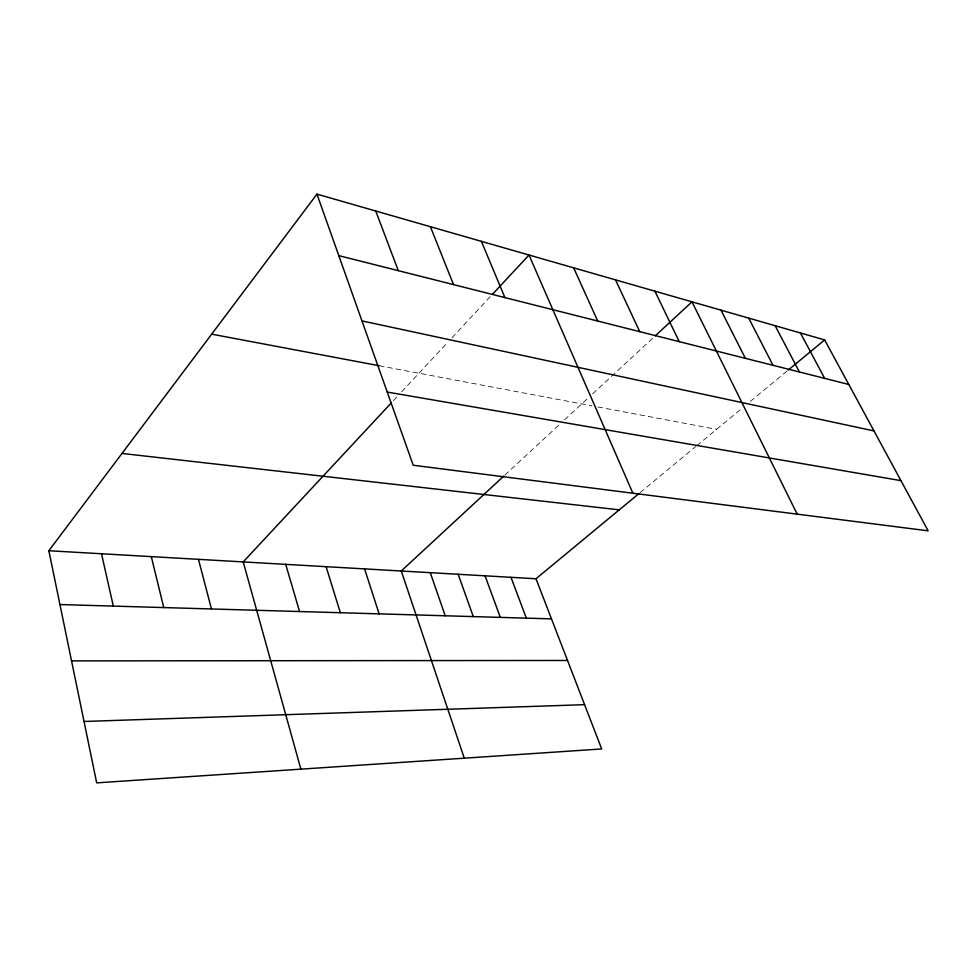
<?xml version="1.0" encoding="UTF-8"?>
<svg xmlns="http://www.w3.org/2000/svg" width="977" height="977" viewBox="0 0 977 977"><rect width="100%" height="100%" fill="white"/><g stroke="black" fill="none" stroke-linecap="round" stroke-linejoin="round"><path stroke-width="0.73" stroke-dasharray="4.88 3.66" d="M393.462 400.582L397.541 396.198M401.62 391.826L447.832 342.206M451.972 337.761L491.382 295.445M504.853 475.103L560.236 423.823M564.535 419.841L588.252 397.883M592.587 393.865L654.199 336.833M640.106 492.603L695.685 446.623M696.845 445.659L742.251 408.093M750.324 401.413L787.071 371.004M379.284 365.752L592.001 405.834M597.863 406.945L716.593 429.318"/><path stroke-width="1.47" d="M48.85 550.735L535.994 578.75L601.685 748.956L96.686 782.87L48.85 550.735L316.951 194.13L824.649 339.923L928.15 530.829L413.234 465.247L316.951 194.13M391.423 402.768L243.212 561.909L300.879 769.155M492.42 294.333L529.021 255.034L632.888 493.226M503.753 476.117L401.278 570.995L464.283 758.189M655.274 335.832L691.997 301.832L797.195 514.146M535.994 578.75L638.946 493.568M788.219 370.063L824.649 339.923M84.034 721.478L584.588 704.673M71.553 660.892L567.527 660.464M59.939 604.543L551.48 618.881M122.003 453.438L619.271 509.847M387.246 392.058L900.953 480.647M211.679 334.158L379.284 365.752M361.978 320.908L873.988 430.93M338.799 255.632L848.793 384.462M800.432 332.962L824.661 378.368M775.127 325.695L799.43 371.993M748.687 318.099L773.027 365.325M721.002 310.161L745.366 358.339M654.895 291.17L679.223 341.632M615.522 279.862L639.752 331.655M573.646 267.845L597.716 321.042M481.392 241.343L504.914 297.594M430.417 226.713L453.511 284.612M375.742 211.008L398.286 270.666M510.971 577.309L526.359 618.148M485.044 575.819L500.309 617.391M458.164 574.268L473.283 616.597M430.259 572.669L445.231 615.779M364.592 568.895L379.125 613.849M326.11 566.684L340.338 612.713M285.699 564.352L299.573 611.529M198.465 559.345L211.459 608.964M151.301 556.634L163.745 607.572M101.51 553.764L113.32 606.094"/></g></svg>
